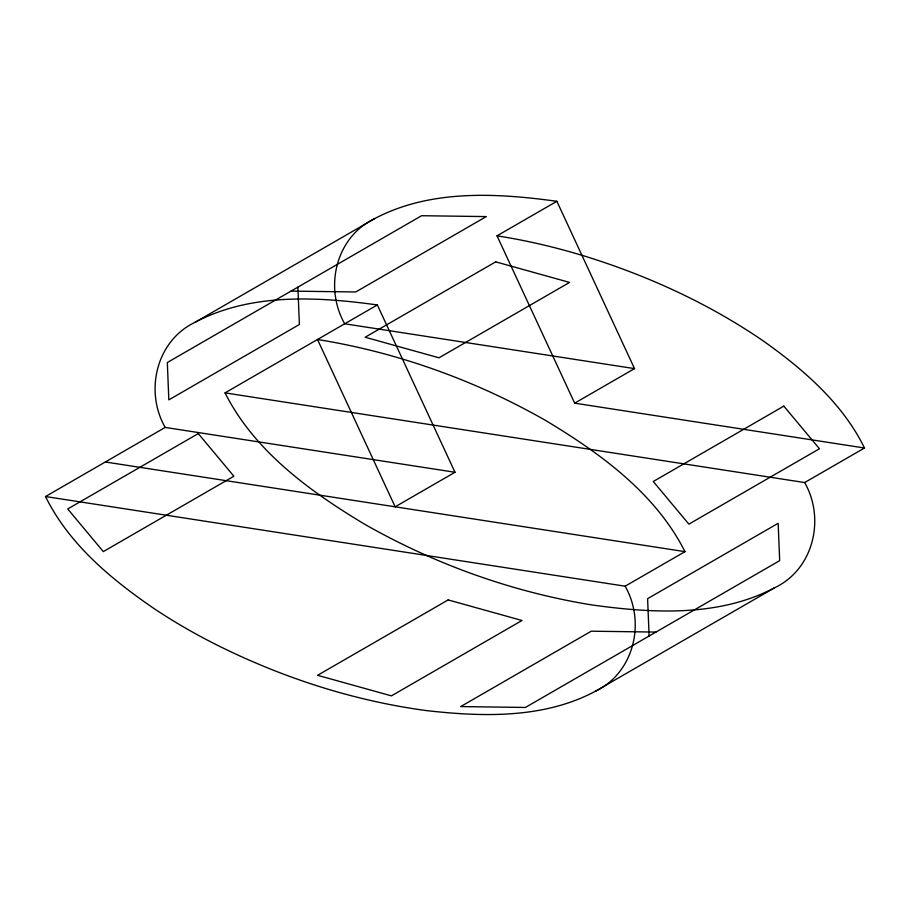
<?xml version="1.0" encoding="UTF-8"?>
<svg xmlns="http://www.w3.org/2000/svg" width="910" height="910" viewBox="0 0 910 910"><rect width="100%" height="100%" fill="white"/><g stroke="black" fill="none" stroke-linecap="round" stroke-linejoin="round"><path stroke-width="1.36" d="M195.161 322.242C156.247 340.715 144.451 391.141 165.176 427.427L455 472.267L377.343 304.941C316.93 296.637 250.773 292.861 195.161 322.242L374.681 218.605C430.293 189.223 496.45 192.988 556.863 201.292L634.52 368.618L574.676 403.164L497.019 235.838L556.863 201.292M374.681 218.605C335.767 237.066 323.971 287.492 344.708 323.789L634.52 368.618M595.163 691.384C634.077 672.922 645.872 622.497 625.136 586.199L45.5 496.53C69.137 544.51 111.748 579.715 155.144 609.302A634.952 366.593 0 0 0 213.281 643.177C279.893 676.881 351.863 700.484 425.925 710.539C482.346 716.943 543.588 718.832 595.163 691.384L774.683 587.735C813.597 569.273 825.393 518.848 804.656 482.55L225.02 392.881C254.584 451.394 309.935 491.389 364.819 524.331C435.173 564.325 512.558 592.171 592.501 605.036C652.902 613.34 719.059 617.116 774.683 587.735M45.5 496.53L165.176 427.427M225.02 392.881L377.343 304.941M455 472.267L395.156 506.813L317.499 339.487C397.442 352.363 474.827 380.209 545.181 420.204C600.065 453.135 655.416 493.14 684.98 551.653L625.136 586.199M804.656 482.55L864.5 448.004C842.671 403.414 803.962 369.949 764.207 341.58C708.788 303.428 646.908 275.184 582.65 255.505C554.6 247.042 525.991 240.342 497.019 235.838M291.029 291.098L355.73 291.974L486.293 216.591L421.592 215.715L167.326 362.521L168.828 399.877L299.39 324.495L297.877 287.139M655.962 632.075L591.261 631.199L460.699 706.581L525.4 707.457L779.677 560.651L778.164 523.295L647.601 598.678L649.114 636.033M574.676 403.164L864.5 448.004M105.344 461.984L684.98 551.653M198.278 433.592L67.715 508.963L103.319 551.596L233.881 476.226L198.278 433.592M495.722 261.852L365.16 337.235L439.007 357.801L569.569 282.418L495.722 261.852M448.152 599.929L317.59 675.3L391.425 695.866L521.987 620.484L448.152 599.929M783.828 406.122L653.266 481.504L688.881 524.137L819.444 448.755L783.828 406.122"/></g></svg>
